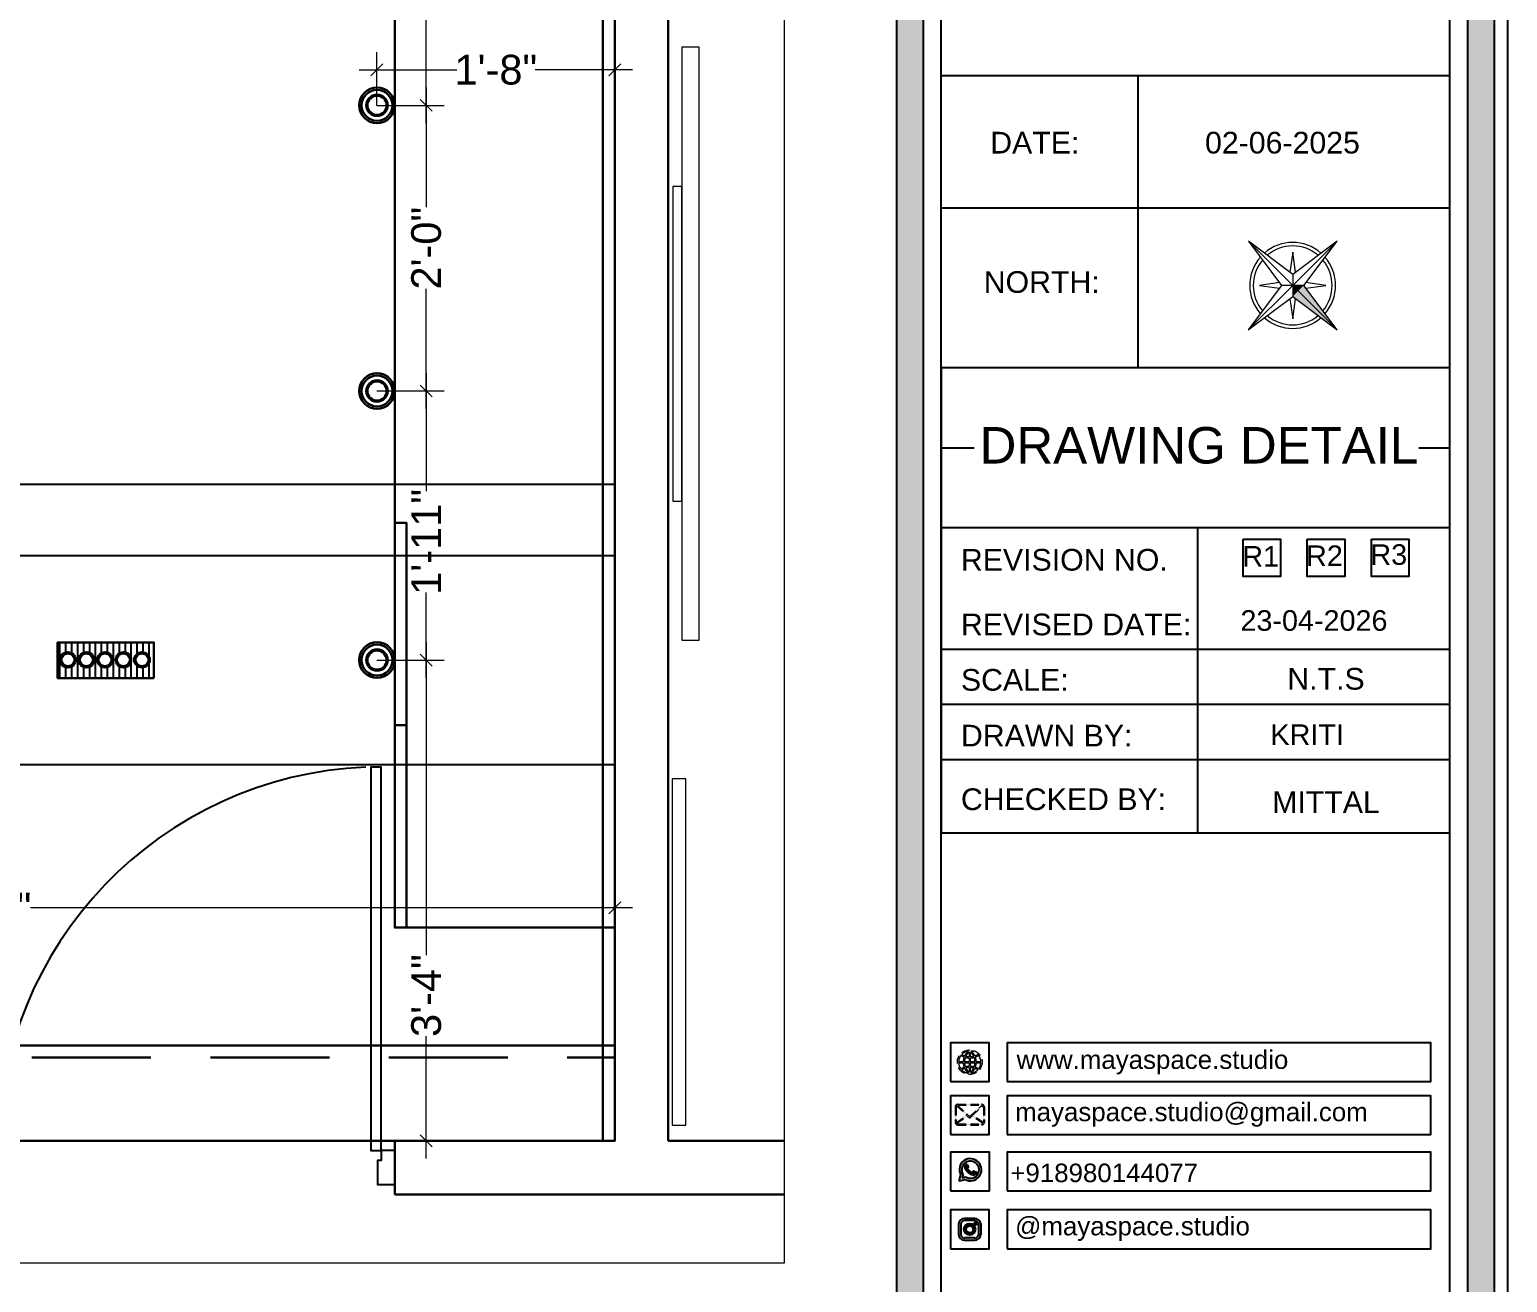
# Model space of a CAD drawing. Header units: millimetres. Extents: x 145796 to 148307, y -176303 to -174465.
# Drawn here: x 146102.6 to 146226.8, y -174916.8 to -174811.5 of the extents above; entities that cross this region are included whole.
import ezdxf
from ezdxf.enums import TextEntityAlignment as Align

# ---------------------------------------------------------------- set-up
doc = ezdxf.new("R2010")
doc.units = ezdxf.units.MM
doc.header["$MEASUREMENT"] = 0
doc.header["$PDMODE"] = 2
doc.linetypes.add('DASHEDX2', pattern=[1.5, 1, -0.5])
doc.layers.get('Defpoints').update_dxf_attribs({"color": 220})
doc.layers.add('AR ELE-5', color=134, linetype='Continuous')
for name, color, linetype, lineweight in [('dim05', 1, 'Continuous', 13), ('Dimension', 10, 'DASHEDX2', 20), ('Electrical', 84, 'Continuous', 30), ('ELEVATION ( SPIRAL STAIR )', 250, 'Continuous', 9), ('FALSE CEILING', 6, 'Continuous', 30), ('FURNITURE', 32, 'Continuous', 9), ('Labelling', 1, 'Continuous', 25), ('NAME PLATE', 7, 'Continuous', 25), ('SECOND FLOOR', 7, 'Continuous', 9), ('SECOND FLOOR  ( PLINE )', 251, 'Continuous', 30), ('title block', 7, 'Continuous', 9), ('wall', 7, 'Continuous', 30)]:
    doc.layers.add(name, color=color, linetype=linetype, lineweight=lineweight)
doc.layers.add('hatch', color=250, linetype='Continuous', lineweight=9, transparency=0.5)
doc.styles.add('Aerial', font='arial.ttf')
doc.styles.add('Arial', font='arial.ttf')
doc.styles.get("Standard").update_dxf_attribs({"font": 'arial.ttf', "height": 6})
doc.dimstyles.new('Cn_BT_9 ( BOLD )', dxfattribs={"dimtxt": 2.5, "dimasz": 1, "dimexe": 1.5, "dimexo": 0, "dimgap": 0.09, "dimtad": 0, "dimdec": 0, "dimzin": 3, "dimdsep": 46, "dimlunit": 4, "dimtxsty": 'Aerial', "dimblk": 'OBLIQUE', "dimcen": 0.09, "dimdle": 1.5, "dimclrd": 1, "dimclre": 1, "dimclrt": 5, "dimadec": 0, "dimazin": 0, "dimtfac": 0.75, "dimtdec": 0, "dimtofl": 0, "dimtmove": 0, "dimatfit": 3, "dimldrblk": 'OBLIQUE', "dimfxl": 0, "dimtolj": 1, "dimtzin": 0, "dimlwd": 15, "dimlwe": 15, "dimarcsym": 0})

# ---------------------------------------------------------------- blocks, each defined once
blk = doc.blocks.new('ceiling')
at = {"layer": 'FURNITURE', "color": 3, "linetype": 'DASHEDX2', "lineweight": 30, "ltscale": 10}
blk.add_line((142899.89, -176989.42, -0.13), (143113.89, -176989.42, -0.13), dxfattribs=at)
at = {"layer": 'FURNITURE', "color": 9, "lineweight": 30, "ltscale": 10, "true_color": 0xc7c8ca}
for points in [[(143112.89, -176996.42), (143113.89, -176996.42), (143113.89, -176846.42), (143112.89, -176846.42)], [(143113.89, -176876.42), (143113.89, -176978.5), (143095.39, -176978.5), (143095.39, -176876.42)], [(143096.39, -176961.5), (143096.39, -176944.5), (143095.39, -176944.5), (143095.39, -176961.5)], [(143096.39, -176978.5), (143096.39, -176961.5), (143095.39, -176961.5), (143095.39, -176978.5)], [(143113.89, -176996.42), (143113.89, -176988.42), (142899.89, -176988.42), (142899.89, -176996.42)]]:
    blk.add_lwpolyline(points, close=True, dxfattribs=at)
blk = doc.blocks.new('QEGW4TG')
at = {"layer": 'Dimension', "true_color": 0x000000}
h = blk.add_hatch(color=18, dxfattribs=at)
h.dxf.hatch_style = 1
h.paths.add_polyline_path([(2.69, 1.93, 0.170513), (2.95, 1.97, 0.190337), (3.11, 2.18, 0.316231), (3.07, 2.28), (2.79, 2.37, 0.273721), (2.69, 2.34, 0.040749), (2.63, 2.27, -0.441282), (2.53, 2.25, -0.11828), (2.06, 2.64, -0.441282), (2.07, 2.74, 0.040749), (2.13, 2.81, 0.290083), (2.14, 2.92), (2.01, 3.18, 0.316231), (1.91, 3.2, 0.190337), (1.73, 3, 0.170513), (1.72, 2.74, 0.252784)], flags=0)
h.paths.add_polyline_path([(1.19, 1.98), (1.03, 1.3, 0.550912), (1.11, 1.23), (1.75, 1.39, 6.344125)])
h.paths.add_polyline_path([(1.81, 1.7), (1.4, 1.6), (1.5, 2.03, -9.071339)], flags=16)
h.paths.add_polyline_path([(3.11, 2.16, -0.17811), (2.95, 1.97, -0.170513), (2.69, 1.93, -0.252784), (1.72, 2.74, -0.170513), (1.73, 3, -0.17811), (1.89, 3.19, -0.370089), (2.01, 3.18), (2.14, 2.92, -0.307185), (2.13, 2.8, -0.041087), (2.06, 2.73, 0.321676), (2.05, 2.65, 0.126524), (2.55, 2.24, 0.312216), (2.62, 2.26, -0.041087), (2.68, 2.34, -0.290673), (2.79, 2.37), (3.07, 2.28, -0.370089)], flags=0)
h = blk.add_hatch(color=18, dxfattribs=at)
h.dxf.hatch_style = 1
h.paths.add_polyline_path([(2.79, 2.37, 0.273721), (2.69, 2.34, 0.040749), (2.63, 2.27, -0.441282), (2.53, 2.25, -0.11828), (2.06, 2.64, -0.441282), (2.07, 2.74, 0.040749), (2.13, 2.81, 0.290083), (2.14, 2.92), (2.01, 3.18, 0.316231), (1.91, 3.2, 0.190337), (1.73, 3, 0.170513), (1.72, 2.74, 0.252784), (2.69, 1.93, 0.170513), (2.95, 1.97, 0.190337), (3.11, 2.18, 0.316231), (3.07, 2.28)])
for p, q in [((1.19, 1.98), (1.03, 1.3)), ((1.5, 2.03), (1.4, 1.6)), ((2.01, 3.18), (2.14, 2.92)), ((3.07, 2.28), (2.8, 2.36)), ((1.1, 1.23), (1.75, 1.39)), ((1.4, 1.6), (1.81, 1.7))]:
    blk.add_line(p, q)
blk.add_lwpolyline([(0, 0), (4.68, 0), (4.68, 4.68), (0, 4.68)], close=True)
for centre, radius, start, end in [((2.39, 2.56), 1.34, 241.4727, 205.6422), ((2.39, 2.56), 1.04, 235.9962, 210.8333), ((2.09, 2.87), 0.39, 159.7007, 198.4072), ((2.96, 3.23), 1.33, 201.4218, 258.1669), ((2.07, 2.87), 0.364, 118.9685, 159.3648), ((1.94, 3.12), 0.0896, 41.8985, 123.1344), ((2.11, 2.68), 0.066, 135.9932, 224.8892), ((1.67, 3.16), 0.586, 312.4617, 321.8728), ((3.12, 3.42), 1.31, 216.5455, 243.5279), ((2.05, 2.87), 0.104, 320.3924, 28.6971), ((2.57, 2.3), 0.066, 234.2482, 323.1441), ((3.11, 1.94), 0.586, 137.2645, 146.6756), ((2.76, 2.27), 0.104, 70.4402, 138.745), ((2.75, 2.31), 0.39, 260.7301, 299.4366), ((2.76, 2.29), 0.364, 299.7725, 340.1688), ((3.03, 2.2), 0.0896, 336.0029, 57.2388), ((1.09, 1.29), 0.0598, 164.8483, 282.1458)]:
    blk.add_arc(centre, radius, start, end)
blk = doc.blocks.new('ASGERG')
at = {"layer": 'Dimension', "true_color": 0x000000}
h = blk.add_hatch(color=18, dxfattribs=at)
h.dxf.hatch_style = 1
h.paths.add_polyline_path([(0.99, 1.7, 0.353872), (1.69, 1.03), (2.96, 1.03, 0.353872), (3.66, 1.7), (3.66, 2.99, 0.353872), (2.96, 3.67), (1.69, 3.67, 0.353872), (0.99, 2.99)])
h.paths.add_polyline_path([(1.27, 2.97, -0.353872), (1.72, 3.4), (2.94, 3.4, -0.353872), (3.38, 2.97), (3.38, 1.72, -0.353872), (2.94, 1.3), (1.72, 1.3, -0.353872), (1.27, 1.72)], flags=16)
h.paths.add_polyline_path([(3.02, 2.35, -1), (1.64, 2.35, -1)], flags=0)
h.paths.add_polyline_path([(2.74, 2.35, -1), (1.92, 2.35, -1)], flags=0)
h.paths.add_polyline_path([(2.86, 3.02, -1), (3.19, 3.02, -1)], flags=0)
h.paths.add_polyline_path([(1.64, 2.35, 1), (3.02, 2.35, 1)], flags=0)
h = blk.add_hatch(color=18, dxfattribs=at)
h.dxf.hatch_style = 1
h.paths.add_polyline_path([(1.64, 2.35, 1), (3.02, 2.35, 1)])
h.paths.add_polyline_path([(2.74, 2.35, -1), (1.92, 2.35, -1)], flags=16)
h = blk.add_hatch(color=18, dxfattribs=at)
h.dxf.hatch_style = 1
h.paths.add_polyline_path([(3.19, 3.02, 1), (2.86, 3.02, 1)])
for p, q in [((1.69, 3.67), (2.96, 3.67)), ((0.99, 2.99), (0.99, 1.7)), ((1.27, 2.97), (1.27, 1.72)), ((2.94, 3.4), (1.72, 3.4)), ((3.38, 2.97), (3.38, 1.72)), ((3.66, 2.99), (3.66, 1.7)), ((1.69, 1.03), (2.96, 1.03)), ((2.94, 1.3), (1.72, 1.3))]:
    blk.add_line(p, q)
blk.add_lwpolyline([(0, 0), (4.68, 0), (4.68, 4.68), (0, 4.68)], close=True)
for centre, radius in [((2.33, 2.35), 0.694), ((2.33, 2.35), 0.414), ((3.02, 3.02), 0.168)]:
    blk.add_circle(centre, radius)
for centre, radius, start, end in [((1.76, 2.89), 0.778, 94.8631, 172.8127), ((2.89, 2.89), 0.778, 7.1873, 85.1369), ((1.76, 2.91), 0.491, 94.8631, 172.8127), ((2.9, 2.91), 0.491, 7.1873, 85.1369), ((1.76, 1.8), 0.778, 187.1873, 265.1369), ((1.76, 1.78), 0.491, 187.1873, 265.1369), ((2.9, 1.78), 0.491, 274.8631, 352.8127), ((2.89, 1.8), 0.778, 274.8631, 352.8127)]:
    blk.add_arc(centre, radius, start, end)
blk = doc.blocks.new('ETYETE')
at = {"layer": 'Dimension', "true_color": 0x000000}
h = blk.add_hatch(color=18, dxfattribs=at)
h.dxf.hatch_style = 1
h.paths.add_polyline_path([(3.76, 1.14, 0.414214), (4.12, 1.5), (4.12, 3.29, 0.414214), (3.76, 3.65), (0.92, 3.65, 0.414214), (0.56, 3.29), (0.56, 1.5, 0.414214), (0.92, 1.14)])
h.paths.add_polyline_path([(2.61, 2.22), (3.92, 1.34, -0.198912), (3.76, 1.28), (0.92, 1.28, -0.198912), (0.76, 1.34), (2.08, 2.22), (2.34, 1.98)], flags=16)
h.paths.add_polyline_path([(2.34, 2.16), (0.89, 3.51, -0.028783), (0.92, 3.52), (3.76, 3.52, -0.028783), (3.79, 3.51)], flags=16)
h.paths.add_polyline_path([(2.71, 2.32), (3.92, 3.45, -0.202482), (3.99, 3.29), (3.99, 1.5, -0.043076), (3.98, 1.46)], flags=16)
h.paths.add_polyline_path([(1.98, 2.32), (0.7, 1.46, -0.043076), (0.7, 1.5), (0.7, 3.29, -0.202482), (0.76, 3.45)], flags=16)
blk.add_lwpolyline([(0, 0), (4.68, 0), (4.68, 4.68), (0, 4.68)], close=True)
at = {"layer": 'Dimension', "color": 18, "true_color": 0x000000}
for p, q in [((0.92, 3.65), (3.76, 3.65)), ((0.56, 3.29), (0.56, 1.5)), ((0.7, 3.29), (0.7, 1.5)), ((0.7, 1.46), (1.98, 2.32)), ((0.76, 3.45), (1.98, 2.32)), ((0.76, 1.34), (2.08, 2.22)), ((0.89, 3.51), (2.34, 2.16)), ((0.92, 3.52), (3.76, 3.52)), ((2.08, 2.22), (2.34, 1.98)), ((2.34, 2.16), (3.79, 3.51)), ((2.34, 1.98), (2.61, 2.22)), ((3.92, 1.34), (2.61, 2.22)), ((2.71, 2.32), (3.92, 3.45)), ((3.98, 1.46), (2.71, 2.32)), ((3.99, 3.29), (3.99, 1.5)), ((4.12, 3.29), (4.12, 1.5)), ((0.92, 1.28), (3.76, 1.28)), ((0.92, 1.14), (3.76, 1.14))]:
    blk.add_line(p, q, dxfattribs=at)
for centre, radius, start, end in [((0.92, 3.29), 0.358, 90, 180), ((3.76, 3.29), 0.358, 0, 90), ((0.92, 3.29), 0.224, 134.2136, 180), ((0.92, 3.29), 0.224, 90, 96.5948), ((3.76, 3.29), 0.224, 83.4052, 90), ((3.76, 3.29), 0.224, 0, 45.7864), ((0.92, 1.5), 0.358, 180, 270), ((0.92, 1.5), 0.224, 180, 189.8662), ((0.92, 1.5), 0.224, 225, 270), ((3.76, 1.5), 0.358, 270, 0), ((3.76, 1.5), 0.224, 270, 315), ((3.76, 1.5), 0.224, 350.1338, 0)]:
    blk.add_arc(centre, radius, start, end, dxfattribs=at)
blk = doc.blocks.new('DTGWEGEARG')
at = {"layer": 'Dimension', "true_color": 0x000000}
h = blk.add_hatch(color=18, dxfattribs=at)
h.dxf.hatch_style = 1
h.paths.add_polyline_path([(3.83, 2.34, 1), (0.85, 2.34, 1)])
h.paths.add_polyline_path([(2.51, 1.01, 0.105795), (2.96, 1.58, -0.055205), (3.3, 1.41, -0.169822)], flags=16)
h.paths.add_polyline_path([(2.41, 1.12), (2.41, 1.69, -0.058279), (2.81, 1.63, -0.103353)], flags=16)
h.paths.add_polyline_path([(2.26, 1.13, -0.101741), (1.87, 1.63, -0.057171), (2.26, 1.69)], flags=16)
h.paths.add_polyline_path([(2.17, 1.01, -0.169822), (1.38, 1.41, -0.055205), (1.72, 1.58, 0.105795)], flags=16)
h.paths.add_polyline_path([(3.02, 1.72, 0.081336), (3.13, 2.27), (3.68, 2.27, -0.152069), (3.4, 1.52, 0.05687)], flags=16)
h.paths.add_polyline_path([(2.87, 1.77, 0.061945), (2.41, 1.84), (2.41, 2.27), (2.98, 2.27, -0.081344)], flags=16)
h.paths.add_polyline_path([(2.26, 1.84, 0.060923), (1.8, 1.77, -0.081344), (1.7, 2.27), (2.26, 2.27)], flags=16)
h.paths.add_polyline_path([(1.66, 1.72, 0.05687), (1.28, 1.52, -0.152069), (1, 2.27), (1.55, 2.27, 0.081336)], flags=16)
h.paths.add_polyline_path([(2.41, 2.42), (2.41, 2.83, 0.061945), (2.87, 2.91, -0.080009), (2.98, 2.42)], flags=16)
h.paths.add_polyline_path([(3.13, 2.42, 0.080116), (3.02, 2.96, 0.05687), (3.4, 3.16, 0.028258), (3.3, 3.27, -0.055205), (2.96, 3.1, 0.105795), (2.51, 3.67, -0.36029), (3.68, 2.42)], flags=16)
h.paths.add_polyline_path([(2.26, 2.42), (1.7, 2.42, -0.080009), (1.8, 2.91, 0.060923), (2.26, 2.84)], flags=16)
h.paths.add_polyline_path([(1.55, 2.42), (1, 2.42, -0.150466), (1.28, 3.16, 0.05687), (1.66, 2.96, 0.080116)], flags=16)
h.paths.add_polyline_path([(2.41, 2.98), (2.41, 3.56, -0.103353), (2.81, 3.05, -0.058279)], flags=16)
h.paths.add_polyline_path([(2.26, 2.99, -0.057171), (1.87, 3.05, -0.101741), (2.26, 3.55)], flags=16)
h.paths.add_polyline_path([(1.72, 3.1, -0.055205), (1.38, 3.27, -0.169822), (2.17, 3.67, 0.105795)], flags=16)
blk.add_lwpolyline([(0, 0), (4.68, 0), (4.68, 4.68), (0, 4.68)], close=True)
at = {"layer": 'Dimension', "color": 18, "true_color": 0x000000}
for p, q in [((1, 2.42), (1.55, 2.42)), ((1, 2.27), (1.55, 2.27)), ((1.7, 2.42), (2.26, 2.42)), ((1.7, 2.27), (2.26, 2.27)), ((2.26, 3.55), (2.26, 2.99)), ((2.26, 2.84), (2.26, 2.42)), ((2.26, 2.27), (2.26, 1.84)), ((2.41, 3.56), (2.41, 2.98)), ((2.41, 2.83), (2.41, 2.42)), ((2.41, 2.42), (2.98, 2.42)), ((2.41, 2.27), (2.98, 2.27)), ((2.41, 2.27), (2.41, 1.84)), ((3.13, 2.42), (3.68, 2.42)), ((3.13, 2.27), (3.68, 2.27)), ((2.26, 1.69), (2.26, 1.13)), ((2.41, 1.69), (2.41, 1.12))]:
    blk.add_line(p, q, dxfattribs=at)
blk.add_circle((2.34, 2.34), 1.49, dxfattribs=at)
for centre, radius, start, end in [((2.34, 2.34), 1.34, 97.3549, 135.9073), ((3.28, 2.34), 1.73, 129.9301, 154.0867), ((2.34, 2.34), 1.34, 3.3907, 82.6451), ((1.4, 2.34), 1.73, 25.9133, 50.0699), ((2.34, 2.34), 1.34, 142.3819, 176.6093), ((2.34, 2.34), 1.34, 183.0315, 217.6181), ((2.34, 4.74), 1.9, 236.1399, 249.1595), ((2.34, 4.74), 1.75, 236.7417, 249.3811), ((3.28, 2.34), 1.73, 159.0567, 177.3789), ((3.28, 2.34), 1.73, 182.3435, 200.9433), ((3.28, 2.34), 1.58, 158.8325, 177.1302), ((3.28, 2.34), 1.58, 182.5658, 201.1675), ((2.34, 4.74), 1.9, 253.6799, 267.6253), ((2.34, -0.06), 1.9, 92.3747, 106.3201), ((3.28, 2.34), 1.58, 130.1073, 153.3446), ((2.34, 4.74), 1.75, 254.3336, 267.422), ((1.4, 2.34), 1.58, 26.6554, 50.2584), ((2.34, 4.74), 1.75, 272.3248, 285.6664), ((2.34, 4.74), 1.9, 272.1415, 286.3201), ((2.34, -0.06), 1.9, 73.6799, 87.8585), ((1.4, 2.34), 1.58, 2.8698, 21.1675), ((1.4, 2.34), 1.58, 338.8325, 357.4342), ((2.34, 4.74), 1.75, 290.6189, 303.2583), ((2.34, 4.74), 1.9, 290.8405, 303.8601), ((1.4, 2.34), 1.73, 2.6211, 20.9433), ((1.4, 2.34), 1.73, 339.0567, 357.6565), ((2.34, 2.34), 1.34, 322.3819, 356.9685), ((2.34, -0.06), 1.9, 110.8405, 123.8601), ((2.34, -0.06), 1.75, 110.6189, 123.2583), ((2.34, 2.34), 1.34, 224.0927, 262.6451), ((3.28, 2.34), 1.73, 205.9133, 230.0699), ((2.34, -0.06), 1.75, 92.578, 105.6664), ((3.28, 2.34), 1.58, 206.6554, 229.8927), ((2.34, -0.06), 1.75, 74.3336, 87.6752), ((1.4, 2.34), 1.58, 309.7416, 333.3446), ((1.4, 2.34), 1.73, 309.9301, 334.0867), ((2.34, 2.34), 1.34, 277.3549, 315.9073), ((2.34, -0.06), 1.75, 56.7417, 69.3811), ((2.34, -0.06), 1.9, 56.1399, 69.1595)]:
    blk.add_arc(centre, radius, start, end, dxfattribs=at)
blk = doc.blocks.new('4t')
at = {"transparency": 33554607}
h = blk.add_hatch(color=1, dxfattribs=at)
h.dxf.hatch_style = 1
h.paths.add_polyline_path([(45531.8, -35820.19), (45529.23, -35821.83), (45531.33, -35822.29)])
h = blk.add_hatch(color=1, dxfattribs=at)
h.dxf.hatch_style = 1
h.paths.add_polyline_path([(45531.8, -35820.19), (45531.33, -35822.29), (45533.44, -35822.75)])
h = blk.add_hatch(color=1, dxfattribs=at)
h.dxf.hatch_style = 1
h.paths.add_polyline_path([(45531.33, -35822.29), (45529.23, -35821.83), (45528.09, -35837.01)])
h = blk.add_hatch(color=1, dxfattribs=at)
h.dxf.hatch_style = 1
h.paths.add_polyline_path([(45533.44, -35822.75), (45531.33, -35822.29), (45528.09, -35837.01)])
at = {"layer": 'title block', "color": 7, "lineweight": 9}
for p, q in [((45535.51, -35803.37), (45530.16, -35817.62)), ((45535.51, -35803.37), (45531.8, -35820.19)), ((45534.36, -35818.55), (45535.51, -35803.37)), ((45530.5, -35816.7), (45526.88, -35812.49)), ((45526.88, -35812.49), (45529.18, -35817.55)), ((45530.16, -35817.62), (45514.98, -35816.48)), ((45514.98, -35816.48), (45529.23, -35821.83)), ((45514.98, -35816.48), (45531.8, -35820.19)), ((45539.5, -35815.27), (45534.44, -35817.57)), ((45535.28, -35818.89), (45539.5, -35815.27)), ((45531.8, -35820.19), (45528.09, -35837.01)), ((45531.8, -35820.19), (45529.23, -35821.83)), ((45531.8, -35820.19), (45530.16, -35817.62)), ((45534.36, -35818.55), (45531.8, -35820.19)), ((45533.44, -35822.75), (45531.8, -35820.19)), ((45531.8, -35820.19), (45548.62, -35823.9)), ((45548.62, -35823.9), (45534.36, -35818.55)), ((45528.31, -35821.48), (45524.1, -35825.11)), ((45524.1, -35825.11), (45529.16, -35822.81)), ((45529.23, -35821.83), (45528.09, -35837.01)), ((45528.09, -35837.01), (45533.44, -35822.75)), ((45533.09, -35823.67), (45536.71, -35827.89)), ((45533.44, -35822.75), (45548.62, -35823.9)), ((45536.71, -35827.89), (45534.42, -35822.83))]:
    blk.add_line(p, q, dxfattribs=at)
for radius, start, end in [(11.79, 81.36, 163.7665), (11.79, 351.36, 73.7665), (10.83, 82.4286, 162.6979), (10.83, 352.4286, 72.6979), (11.79, 171.36, 253.7665), (10.83, 172.4286, 252.6979), (11.79, 261.36, 343.7665), (10.83, 262.4286, 342.6979)]:
    blk.add_arc((45531.8, -35820.19), radius, start, end, dxfattribs=at)
blk = doc.blocks.new('LAYOUT FILE')
at = {"layer": 'NAME PLATE', "true_color": 0xd39e00}
h = blk.add_hatch(color=42, dxfattribs=at)
h.paths.add_polyline_path([(3346889.83, -513806.18), (3346889.83, -514260.7), (3347535.56, -514260.7), (3347535.56, -513806.18)])
h.paths.add_polyline_path([(3346894.36, -513810.71), (3347531.03, -513810.71), (3347531.03, -514256.17), (3346894.36, -514256.17)], flags=16)
blk.add_hatch(color=42, dxfattribs=at).paths.add_polyline_path([(3347433.6, -514256.17), (3347438.13, -514256.17), (3347438.13, -513806.18), (3347433.6, -513806.18)])
at = {"layer": 'NAME PLATE', "color": 42, "true_color": 0xd39e00}
for p, q in [((3347527.96, -513994.31), (3347441.2, -513994.31)), ((3347474.77, -513994.31), (3347474.77, -514044.12)), ((3347527.96, -514016.86), (3347441.2, -514016.86)), ((3347527.96, -514044.12), (3347441.2, -514044.12)), ((3347441.2, -514044.12), (3347441.2, -514123.43)), ((3347527.96, -514044.12), (3347527.96, -514123.43)), ((3347441.2, -514057.72), (3347446.81, -514057.72)), ((3347522.72, -514057.72), (3347527.96, -514057.72)), ((3347441.2, -514071.32), (3347527.96, -514071.32)), ((3347484.98, -514123.43), (3347484.98, -514071.32)), ((3347527.96, -514092.16), (3347441.2, -514092.16)), ((3347527.96, -514101.55), (3347441.2, -514101.55)), ((3347527.96, -514110.94), (3347441.2, -514110.94)), ((3347441.2, -514123.43), (3347527.96, -514123.43))]:
    blk.add_line(p, q, dxfattribs=at)
for points in [[(3346887.56, -513803.91), (3347537.83, -513803.91), (3347537.83, -514262.96), (3346887.56, -514262.96)], [(3346889.83, -513806.18), (3347535.56, -513806.18), (3347535.56, -514260.7), (3346889.83, -514260.7)], [(3347433.6, -514256.17), (3347433.6, -513806.18), (3347438.13, -513806.18), (3347438.13, -514256.17)], [(3346894.36, -513810.71), (3347531.03, -513810.71), (3347531.03, -514256.17), (3346894.36, -514256.17)], [(3347441.2, -514252.44), (3347441.2, -513814.44), (3347527.96, -513814.44), (3347527.96, -514252.44)], [(3347492.73, -514073.33), (3347499.12, -514073.33), (3347499.12, -514079.72), (3347492.73, -514079.72)], [(3347503.67, -514073.33), (3347510.06, -514073.33), (3347510.06, -514079.72), (3347503.67, -514079.72)], [(3347514.62, -514073.33), (3347521.01, -514073.33), (3347521.01, -514079.72), (3347514.62, -514079.72)]]:
    blk.add_lwpolyline(points, close=True, dxfattribs=at)
at = {"layer": 'NAME PLATE', "color": 0}
for points in [[(3347452.43, -514165.84), (3347524.78, -514165.84), (3347524.78, -514159.23), (3347452.43, -514159.23)], [(3347452.43, -514174.87), (3347524.78, -514174.87), (3347524.78, -514168.26), (3347452.43, -514168.26)], [(3347452.46, -514184.5), (3347524.78, -514184.5), (3347524.78, -514177.88), (3347452.46, -514177.88)], [(3347452.43, -514194.36), (3347524.78, -514194.36), (3347524.78, -514187.74), (3347452.43, -514187.74)]]:
    blk.add_lwpolyline(points, close=True, dxfattribs=at)
at = {"layer": 'NAME PLATE', "xscale": 0.6215000753186288, "yscale": 0.6215000753186288, "zscale": 0.6215000753186288, "rotation": 57.43675864906671}
blk.add_blockref('4t', (3313507.76, -525897.34), dxfattribs=at)
at = {"layer": 'NAME PLATE', "color": 0, "xscale": 1.413658832510879, "yscale": 1.413658832510879, "zscale": 1.413658832510879}
for name, p in [('DTGWEGEARG', (3347442.76, -514165.84)), ('ETYETE', (3347442.76, -514174.87)), ('QEGW4TG', (3347442.8, -514184.5)), ('ASGERG', (3347442.76, -514194.36))]:
    blk.add_blockref(name, p, dxfattribs=at)
at = {"layer": 'NAME PLATE', "style": 'Arial'}
for s, height, p in [('DATE:', 3.699, (3347457.17, -514007.54)), ('02-06-2025', 3.699, (3347499.44, -514007.54)), ('NORTH:', 3.699, (3347458.35, -514031.31)), ('DRAWING DETAIL', 6.2234, (3347485.18, -514060.42)), ('REVISION NO.', 3.6986, (3347462.21, -514078.69)), ('REVISED DATE: ', 3.6986, (3347464.94, -514089.72)), ('SCALE:', 3.699, (3347453.75, -514099.17)), ('DRAWN BY:', 3.699, (3347459.2, -514108.68)), ('CHECKED BY:', 3.6986, (3347462.07, -514119.53)), ('MITTAL', 3.699, (3347506.87, -514120.02))]:
    blk.add_text(s, height=height, dxfattribs=at).set_placement(p, align=Align.CENTER)
at = {"layer": 'NAME PLATE', "insert": (3347506.87, -514095.29, 0), "char_height": 3.699, "width": 7.2187, "attachment_point": 2, "style": 'Arial'}
blk.add_mtext('N.T.S', dxfattribs=at)
at = {"layer": 'NAME PLATE', "color": 0, "char_height": 3.1609, "attachment_point": 1}
for s, width, gutter_width, insert in [('www.mayaspace.studio', 49.6053, 41.49, (3347454.06, -514160.52, 0)), ('mayaspace.studio@gmail.com', 30.9472, 25.89, (3347453.81, -514169.44, 0)), ('+918980144077', 120.6798, 25.89, (3347452.99, -514179.84, 0)), ('@mayaspace.studio', 30.9472, 25.89, (3347453.81, -514188.92, 0))]:
    blk.add_mtext_dynamic_manual_height_columns(s, width=width, gutter_width=gutter_width, heights=[0], dxfattribs=dict(at, insert=insert))
blk = doc.blocks.new('w')
at = {"layer": 'Electrical', "lineweight": 25, "true_color": 0x000000}
h = blk.add_hatch(dxfattribs=at)
h.set_pattern_fill('ANSI31', color=18, scale=4, angle=225)
h.set_pattern_definition([(270, (3371208.62173, -539867.7139), (0.5, -2e-16), [])])
h.paths.add_polyline_path([(3358215.1, -518899.88), (3358215.97, -518898.83, -0.675401), (3358216.43, -518897.69, -0.15536), (3358216.81, -518897.81), (3358217.43, -518897.06), (3358217.43, -518896.88), (3358209.34, -518896.88), (3358209.34, -518899.88)])
h.paths.add_polyline_path([(3358210.2, -518899.01, -1), (3358210.2, -518897.69, -1)], flags=16)
h.paths.add_polyline_path([(3358211.76, -518897.69, -1), (3358211.76, -518899.01, -1)], flags=16)
h.paths.add_polyline_path([(3358210.2, -518898.88, -1), (3358210.2, -518897.82, -1)], flags=0)
h.paths.add_polyline_path([(3358211.76, -518897.82, -1), (3358211.76, -518898.88, -1)], flags=0)
h.paths.add_polyline_path([(3358213.32, -518897.69, -1), (3358213.32, -518899.01, -1)], flags=16)
h.paths.add_polyline_path([(3358213.32, -518897.82, -1), (3358213.32, -518898.88, -1)], flags=0)
h.paths.add_polyline_path([(3358214.87, -518897.69, -1), (3358214.87, -518899.01, -1)], flags=16)
h.paths.add_polyline_path([(3358214.87, -518897.82, -1), (3358214.87, -518898.88, -1)], flags=0)
h.paths.add_polyline_path([(3358215.97, -518898.83), (3358215.1, -518899.88), (3358217.43, -518899.88), (3358217.43, -518897.06), (3358216.81, -518897.81, -0.731062), (3358216.43, -518899.01, -0.193744)], flags=17)
at = {"layer": 'Electrical', "color": 240, "true_color": 0xed1f24}
blk.add_lwpolyline([(3358217.43, -518899.88), (3358209.34, -518899.88), (3358209.34, -518896.88), (3358217.43, -518896.88)], close=True, dxfattribs=at)
at = {"layer": 'Electrical', "color": 18, "lineweight": 25, "true_color": 0x000000}
for centre, radius in [((3358210.2, -518898.35), 0.662), ((3358210.2, -518898.35), 0.53), ((3358211.76, -518898.35), 0.662), ((3358211.76, -518898.35), 0.53), ((3358213.32, -518898.35), 0.662), ((3358213.32, -518898.35), 0.53), ((3358214.87, -518898.35), 0.662), ((3358214.87, -518898.35), 0.53), ((3358216.43, -518898.35), 0.662), ((3358216.43, -518898.35), 0.53)]:
    blk.add_circle(centre, radius, dxfattribs=at)
blk = doc.blocks.new('3we')
at = {"layer": 'Electrical', "color": 18, "ltscale": 8, "true_color": 0x000000}
for radius in [1.5, 1.3, 0.904, 0.804]:
    blk.add_circle((56069.75, 46700.94), radius, dxfattribs=at)
blk = doc.blocks.new('_Oblique')
at = {"layer": 'wall', "color": 0, "lineweight": -2}
blk.add_line((-0.5, -0.5), (0.5, 0.5), dxfattribs=at)
blk = doc.blocks.new('*D101')
at = {"layer": 'Defpoints', "color": 0, "ltscale": 10, "transparency": 16777216}
for p in [(146151.77, -174814.9), (146131.77, -174817.88, -0.13), (146151.77, -174817.88)]:
    blk.add_point(p, dxfattribs=at)
at = {"layer": 'FURNITURE', "color": 1, "lineweight": 15, "ltscale": 10, "transparency": 16777216}
for p, q in [((146131.77, -174817.88), (146131.77, -174813.4)), ((146151.77, -174817.88), (146151.77, -174813.4)), ((146130.27, -174814.9), (146138.48, -174814.9)), ((146153.27, -174814.9), (146145.07, -174814.9))]:
    blk.add_line(p, q, dxfattribs=at)
at = {"layer": 'FURNITURE', "color": 1, "lineweight": 15, "ltscale": 10, "transparency": 16777216, "rotation": 180}
blk.add_blockref('_Oblique', (146131.77, -174814.9), dxfattribs=at)
at = {"layer": 'FURNITURE', "color": 1, "lineweight": 15, "ltscale": 10, "transparency": 16777216}
blk.add_blockref('_Oblique', (146151.77, -174814.9), dxfattribs=at)
at = {"layer": 'FURNITURE', "color": 5, "ltscale": 10, "transparency": 16777216, "insert": (146141.77, -174814.9), "char_height": 2.5, "attachment_point": 5, "style": 'Aerial'}
blk.add_mtext('\\A1;1\'-8"', dxfattribs=at)
blk = doc.blocks.new('*D102')
at = {"layer": 'Defpoints', "color": 0, "ltscale": 10, "transparency": 16777216}
for p in [(146131.77, -174817.88), (146131.77, -174841.88, -0.13), (146135.92, -174841.88)]:
    blk.add_point(p, dxfattribs=at)
at = {"layer": 'FURNITURE', "color": 1, "lineweight": 15, "ltscale": 10, "transparency": 16777216}
for p, q in [((146135.92, -174816.38), (146135.92, -174826.44)), ((146131.77, -174817.88), (146137.42, -174817.88)), ((146135.92, -174843.38), (146135.92, -174833.31)), ((146131.77, -174841.88), (146137.42, -174841.88))]:
    blk.add_line(p, q, dxfattribs=at)
for p, rotation in [((146135.92, -174817.88), 90), ((146135.92, -174841.88), 270)]:
    blk.add_blockref('_Oblique', p, dxfattribs=dict(at, rotation=rotation))
at = {"layer": 'FURNITURE', "color": 5, "ltscale": 10, "transparency": 16777216, "insert": (146135.92, -174829.88), "char_height": 2.5, "attachment_point": 5, "rotation": 90, "style": 'Aerial'}
blk.add_mtext('\\A1;2\'-0"', dxfattribs=at)
blk = doc.blocks.new('*D103')
at = {"layer": 'Defpoints', "color": 0, "ltscale": 10, "transparency": 16777216}
for p in [(146131.77, -174795.26, -1.01), (146135.92, -174795.26), (146131.77, -174817.88)]:
    blk.add_point(p, dxfattribs=at)
at = {"layer": 'FURNITURE', "color": 1, "lineweight": 15, "ltscale": 10, "transparency": 16777216}
for p, q in [((146135.92, -174793.76), (146135.92, -174798.3)), ((146131.77, -174795.26), (146137.42, -174795.26)), ((146135.92, -174819.38), (146135.92, -174806.84)), ((146131.77, -174817.88), (146137.42, -174817.88))]:
    blk.add_line(p, q, dxfattribs=at)
for p, rotation in [((146135.92, -174795.26), 90), ((146135.92, -174817.88), 270)]:
    blk.add_blockref('_Oblique', p, dxfattribs=dict(at, rotation=rotation))
at = {"layer": 'FURNITURE', "color": 5, "ltscale": 10, "transparency": 16777216, "insert": (146135.92, -174802.57), "char_height": 2.5, "attachment_point": 5, "rotation": 90, "style": 'Aerial'}
blk.add_mtext('\\A1;1\'-11"', dxfattribs=at)
blk = doc.blocks.new('*D105')
at = {"layer": 'Defpoints', "color": 0, "ltscale": 10, "transparency": 16777216}
for p in [(146131.77, -174841.88, -0.13), (146131.77, -174864.49, -0.13), (146135.92, -174864.49)]:
    blk.add_point(p, dxfattribs=at)
at = {"layer": 'FURNITURE', "color": 1, "lineweight": 15, "ltscale": 10, "transparency": 16777216}
for p, q in [((146135.92, -174840.38), (146135.92, -174850.29)), ((146131.77, -174841.88), (146137.42, -174841.88)), ((146135.92, -174865.99), (146135.92, -174858.82)), ((146131.77, -174864.49), (146137.42, -174864.49))]:
    blk.add_line(p, q, dxfattribs=at)
for p, rotation in [((146135.92, -174841.88), 90), ((146135.92, -174864.49), 270)]:
    blk.add_blockref('_Oblique', p, dxfattribs=dict(at, rotation=rotation))
at = {"layer": 'FURNITURE', "color": 5, "ltscale": 10, "transparency": 16777216, "insert": (146135.92, -174854.56), "char_height": 2.5, "attachment_point": 5, "rotation": 90, "style": 'Aerial'}
blk.add_mtext('\\A1;1\'-11"', dxfattribs=at)
blk = doc.blocks.new('*D106')
at = {"layer": 'Defpoints', "color": 0, "ltscale": 10, "transparency": 16777216}
for p in [(146131.77, -174864.49, -0.13), (146135.92, -174904.88), (146151.77, -174904.88)]:
    blk.add_point(p, dxfattribs=at)
at = {"layer": 'FURNITURE', "color": 1, "lineweight": 15, "ltscale": 10, "transparency": 16777216}
for p, q in [((146135.92, -174862.99), (146135.92, -174889.27)), ((146131.77, -174864.49), (146137.42, -174864.49)), ((146135.92, -174906.38), (146135.92, -174896.1)), ((146151.77, -174904.88), (146134.42, -174904.88))]:
    blk.add_line(p, q, dxfattribs=at)
for p, rotation in [((146135.92, -174864.49), 90), ((146135.92, -174904.88), 270)]:
    blk.add_blockref('_Oblique', p, dxfattribs=dict(at, rotation=rotation))
at = {"layer": 'FURNITURE', "color": 5, "ltscale": 10, "transparency": 16777216, "insert": (146135.92, -174892.68), "char_height": 2.5, "attachment_point": 5, "rotation": 90, "style": 'Aerial'}
blk.add_mtext('\\A1;3\'-4"', dxfattribs=at)
blk = doc.blocks.new('*D140')
at = {"layer": 'Defpoints', "color": 0, "ltscale": 10, "transparency": 16777216}
for p in [(146151.77, -174885.31), (146044.77, -174896.88, -0.13), (146151.77, -174896.88)]:
    blk.add_point(p, dxfattribs=at)
at = {"layer": 'FURNITURE', "color": 1, "lineweight": 15, "ltscale": 10, "transparency": 16777216}
for p, q in [((146044.77, -174896.88), (146044.77, -174883.81)), ((146151.77, -174896.88), (146151.77, -174883.81)), ((146043.27, -174885.31), (146093.89, -174885.31)), ((146153.27, -174885.31), (146102.66, -174885.31))]:
    blk.add_line(p, q, dxfattribs=at)
at = {"layer": 'FURNITURE', "color": 1, "lineweight": 15, "ltscale": 10, "transparency": 16777216, "rotation": 180}
blk.add_blockref('_Oblique', (146044.77, -174885.31), dxfattribs=at)
at = {"layer": 'FURNITURE', "color": 1, "lineweight": 15, "ltscale": 10, "transparency": 16777216}
blk.add_blockref('_Oblique', (146151.77, -174885.31), dxfattribs=at)
at = {"layer": 'FURNITURE', "color": 5, "ltscale": 10, "transparency": 16777216, "insert": (146098.27, -174885.31), "char_height": 2.5, "attachment_point": 5, "style": 'Aerial'}
blk.add_mtext('\\A1;8\'-11"', dxfattribs=at)

msp = doc.modelspace()

# ---------------------------------------------------------------- linework, layer by layer
at = {"lineweight": 9}
for p, q in [((146158.86, -174813, -0.13), (146157.41, -174813, -0.13)), ((146157.41, -174813, -0.13), (146157.41, -174862.83, -0.13)), ((146158.86, -174862.83, -0.13), (146158.86, -174813, -0.13)), ((146157.41, -174824.7, -0.13), (146156.64, -174824.7, -0.13)), ((146156.64, -174824.7, -0.13), (146156.64, -174851.13, -0.13)), ((146157.41, -174851.13, -0.13), (146157.41, -174824.7, -0.13)), ((146156.64, -174851.13, -0.13), (146157.41, -174851.13, -0.13)), ((146157.41, -174862.83, -0.13), (146158.86, -174862.83, -0.13))]:
    msp.add_line(p, q, dxfattribs=at)
at = {"elevation": -0.13}
for points in [[(146132.12, -174905.69), (146132.12, -174873.49), (146131.26, -174873.49), (146131.26, -174905.69)], [(146133.27, -174905.69), (146132.12, -174905.69), (146132.12, -174906.55), (146131.83, -174906.55), (146131.83, -174908.56), (146133.27, -174908.56)]]:
    msp.add_lwpolyline(points, close=True, dxfattribs=at)
at = {"layer": 'AR ELE-5', "linetype": 'ByBlock', "ltscale": 15}
msp.add_arc((146132.17, -174905.71, -0.13), 32.25, 92.373, 179.9653, dxfattribs=at)
at = {"layer": 'ELEVATION ( SPIRAL STAIR )', "color": 5}
for p, q in [((146157.75, -174874.48, -0.13), (146156.6, -174874.48, -0.13)), ((146156.6, -174874.48, -0.13), (146156.6, -174903.58, -0.13)), ((146157.75, -174903.58, -0.13), (146157.75, -174874.48, -0.13)), ((146156.6, -174903.58, -0.13), (146157.75, -174903.58, -0.13))]:
    msp.add_line(p, q, dxfattribs=at)
at = {"layer": 'FALSE CEILING', "lineweight": 25}
for points, elevation in [([(146151.77, -174896.88), (146151.77, -174754.88), (145937.77, -174754.88), (145937.77, -174896.88)], -0.13), ([(146151.77, -174849.72), (146151.77, -174855.72), (145937.77, -174855.72), (145937.77, -174849.72)], -0.88), ([(145937.77, -174855.72), (145937.77, -174873.26), (146151.77, -174873.26), (146151.77, -174855.72)], -0.88), ([(145937.77, -174896.88), (145937.77, -174904.88), (146151.77, -174904.88), (146151.77, -174896.88)], -0.13)]:
    msp.add_lwpolyline(points, close=True, dxfattribs=dict(at, elevation=elevation))
at = {"layer": 'FURNITURE', "lineweight": 30}
for p, q in [((146156.27, -174801.46, -0.13), (146156.27, -174904.88, -0.13)), ((146156.27, -174904.88, -0.13), (146166.04, -174904.88, -0.13))]:
    msp.add_line(p, q, dxfattribs=at)
at = {"layer": 'Labelling', "lineweight": 0, "ltscale": 10}
for p, q in [((146166.04, -174915.13), (146166.04, -174745.2)), ((145917.9, -174915.13), (146166.04, -174915.13))]:
    msp.add_line(p, q, dxfattribs=at)
at = {"layer": 'SECOND FLOOR'}
for p, q in [((146151.77, -174754.88, -0.13), (146151.77, -174904.88, -0.13)), ((146156.27, -174904.88, -0.13), (146156.27, -174754.88, -0.13)), ((146151.77, -174909.38, -0.13), (146156.27, -174909.38, -0.13))]:
    msp.add_line(p, q, dxfattribs=at)
at = {"layer": 'SECOND FLOOR  ( PLINE )'}
for p, q in [((146151.77, -174904.88, -0.13), (146151.77, -174754.88, -0.13)), ((146156.27, -174754.88, -0.13), (146156.27, -174904.88, -0.13)), ((146133.27, -174909.38, -0.13), (146133.27, -174904.88, -0.13)), ((146133.27, -174904.88, -0.13), (146151.77, -174904.88, -0.13)), ((146156.27, -174904.88, -0.13), (146166.04, -174904.88, -0.13)), ((146151.77, -174909.38, -0.13), (146133.27, -174909.38, -0.13)), ((146156.27, -174909.38, -0.13), (146151.77, -174909.38, -0.13)), ((146166.04, -174909.38, -0.13), (146156.27, -174909.38, -0.13))]:
    msp.add_line(p, q, dxfattribs=at)

# ---------------------------------------------------------------- block references
at = {"layer": 'dim05'}
for p in [(90062.03, -221518.82, -0.13), (90062.03, -221542.82, -0.13), (90062.03, -221565.43, -0.13)]:
    msp.add_blockref('3we', p, dxfattribs=at)
at = {"layer": 'FURNITURE', "lineweight": 30}
msp.add_blockref('ceiling', (3037.88, 2091.54), dxfattribs=at)
at = {"layer": 'hatch', "lineweight": 30}
msp.add_blockref('w', (-3212104.41, 344033.88, -0.88), dxfattribs=at)
at = {"layer": 'NAME PLATE', "lineweight": 0, "xscale": 0.4925794017237956, "yscale": 0.4925794017237956, "zscale": 0.4925794017237956}
msp.add_blockref('LAYOUT FILE', (-1502701.37, 78367.6, 0.13), dxfattribs=at)

# ---------------------------------------------------------------- texts
at = {"layer": 'NAME PLATE', "style": 'Arial'}
for s, p in [('23-04-2026', (146210.55, -174862.03, 0.13)), ('KRITI', (146209.98, -174871.62, 0.13))]:
    msp.add_text(s, height=1.73, dxfattribs=at).set_placement(p, align=Align.CENTER)
at = {"layer": 'NAME PLATE', "color": 1, "insert": (146206.07, -174854.9, 0.13), "char_height": 1.73, "width": 2.3799, "attachment_point": 2, "style": 'Arial'}
msp.add_mtext('R1', dxfattribs=at)
at = {"layer": 'NAME PLATE', "char_height": 1.73, "width": 2.3799, "attachment_point": 2, "style": 'Arial'}
for s, insert in [('R2', (146211.43, -174854.86, 0.13)), ('R3', (146216.84, -174854.76, 0.13))]:
    msp.add_mtext(s, dxfattribs=dict(at, insert=insert))

# ---------------------------------------------------------------- dimensions: what is measured, and where the dimension line sits
at = {"layer": 'FURNITURE', "ltscale": 10}
for base, p1, p2, picture, middle in [((146135.92, -174795.26), (146131.77, -174817.88), (146131.77, -174795.26, -1.01), '*D103', (146135.92, -174802.57)), ((146135.92, -174864.49), (146131.77, -174841.88, -0.13), (146131.77, -174864.49, -0.13), '*D105', (146135.92, -174854.56)), ((146135.92, -174904.88), (146131.77, -174864.49, -0.13), (146151.77, -174904.88), '*D106', (146135.92, -174892.68))]:
    dim = msp.add_linear_dim(base=base, p1=p1, p2=p2, angle=90, dimstyle='Cn_BT_9 ( BOLD )', override={"dimtmove": 1}, dxfattribs=at)
    dim.commit()
    dim.dimension.update_dxf_attribs({"geometry": picture, "text_midpoint": middle, "dimtype": 160})
dim = msp.add_linear_dim(base=(146151.77, -174814.9), p1=(146131.77, -174817.88, -0.13), p2=(146151.77, -174817.88), dimstyle='Cn_BT_9 ( BOLD )', dxfattribs=at)
dim.commit()
dim.dimension.update_dxf_attribs({"geometry": '*D101', "text_midpoint": (146141.77, -174814.9)})
dim = msp.add_linear_dim(base=(146135.92, -174841.88), p1=(146131.77, -174817.88), p2=(146131.77, -174841.88, -0.13), angle=90, dimstyle='Cn_BT_9 ( BOLD )', dxfattribs=at)
dim.commit()
dim.dimension.update_dxf_attribs({"geometry": '*D102', "text_midpoint": (146135.92, -174829.88)})
dim = msp.add_linear_dim(base=(146151.77, -174885.31), p1=(146044.77, -174896.88, -0.13), p2=(146151.77, -174896.88), dimstyle='Cn_BT_9 ( BOLD )', override={"dimtmove": 1}, dxfattribs=at)
dim.commit()
dim.dimension.update_dxf_attribs({"geometry": '*D140', "text_midpoint": (146098.27, -174885.31)})

doc.saveas('drawing.dxf')
